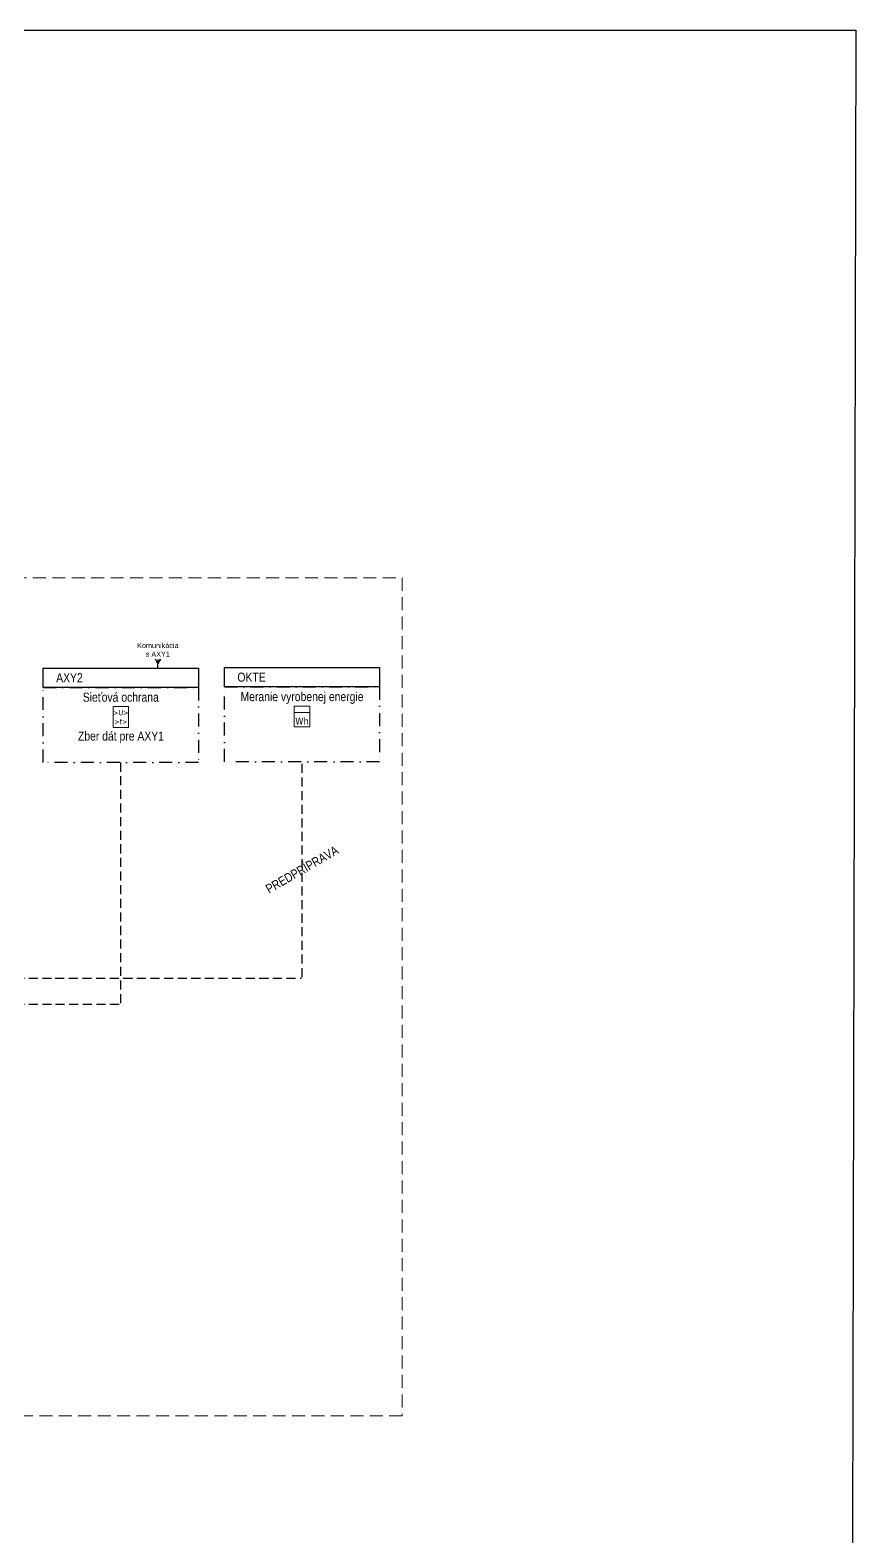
# Model space of a CAD drawing. Header units: millimetres. Extents: x -612 to 6794, y -5043 to 2163.
# Drawn here: x 1964 to 2283, y -2440 to -1859 of the extents above; entities that cross this region are included whole.
import ezdxf
from ezdxf.enums import TextEntityAlignment as Align

# ---------------------------------------------------------------- set-up
doc = ezdxf.new("R2010")
doc.units = ezdxf.units.MM
doc.header["$MEASUREMENT"] = 0
doc.linetypes.add('ČERCHOVANÁ', pattern=[1, 0.5, -0.25, 0, -0.25])
doc.linetypes.add('ČÁRKOVANÁ', pattern=[0.75, 0.5, -0.25])
for name, color, linetype in [('22kV', 34, 'Continuous'), ('400V', 7, 'Continuous'), ('Kable', 7, 'Continuous'), ('RS', 40, 'Continuous')]:
    doc.layers.add(name, color=color, linetype=linetype)
doc.layers.add('Prístroj', color=7, linetype='Continuous', lineweight=13)
doc.styles.get("Standard").update_dxf_attribs({"font": 'arial.ttf'})
doc.styles.add('styl2', font='ARIALN.TTF', dxfattribs={"width": 0.85})
doc.styles.add('Tahoma', font='tahoma.ttf')

msp = doc.modelspace()

# ---------------------------------------------------------------- linework, layer by layer
msp.add_lwpolyline([(337.28, -1859.11), (2282.85, -1859.11), (2280.32, -3021.38), (334.75, -3021.38)], close=True)
at = {"layer": '22kV', "color": 0, "linetype": 'ČERCHOVANÁ', "ltscale": 10}
for points in [[(1969.25, -2112.63), (2029.14, -2112.63), (2029.14, -2141.52), (1969.25, -2141.52)], [(2039.18, -2112.41), (2099.06, -2112.41), (2099.06, -2141.31), (2039.18, -2141.31)]]:
    msp.add_lwpolyline(points, close=True, dxfattribs=at)
at = {"layer": '400V', "color": 230, "ltscale": 5}
for points in [[(1969.25, -2105.13), (2029.14, -2105.13), (2029.14, -2112.63), (1969.25, -2112.63)], [(2039.18, -2104.91), (2099.06, -2104.91), (2099.06, -2112.41), (2039.18, -2112.41)]]:
    msp.add_lwpolyline(points, close=True, dxfattribs=at)
at = {"layer": 'Prístroj', "color": 0, "linetype": 'Continuous', "ltscale": 4}
msp.add_line((2066.12, -2122.33), (2072.12, -2122.33), dxfattribs=at)
at = {"layer": 'Prístroj', "color": 253, "linetype": 'ČÁRKOVANÁ', "ltscale": 10}
msp.add_lwpolyline([(937.78, -2070.31), (2107.79, -2070.31), (2107.79, -2393.52), (1522.79, -2393.52), (1335.34, -2393.52), (1335.34, -2301.39), (937.78, -2301.39)], close=True, dxfattribs=at)
at = {"layer": 'Prístroj', "color": 0, "linetype": 'Continuous', "ltscale": 4}
for points in [[(1996.19, -2128.04), (2002.19, -2128.04), (2002.19, -2120.04), (1996.19, -2120.04)], [(2066.12, -2127.83), (2072.12, -2127.83), (2072.12, -2119.83), (2066.12, -2119.83)]]:
    msp.add_lwpolyline(points, close=True, dxfattribs=at)
at = {"layer": 'RS', "color": 5, "linetype": 'ČÁRKOVANÁ', "ltscale": 7}
for points in [[(2013.47, -2105.13), (2013.47, -2103.33), (2014.54, -2101.76), (2013.47, -2103.33), (2012.56, -2101.73)], [(2013.47, -2101.82), (2013.47, -2103.33)]]:
    msp.add_lwpolyline(points, dxfattribs=at)
at = {"layer": 'RS', "linetype": 'ČÁRKOVANÁ', "ltscale": 7}
for points in [[(1999.24, -2234.37), (1999.24, -2141.31)], [(1947.97, -2234.75), (1973.97, -2234.75)], [(1974.01, -2234.75), (1999.07, -2234.75)]]:
    msp.add_lwpolyline(points, dxfattribs=at)
at = {"layer": 'RS', "color": 94, "linetype": 'ČÁRKOVANÁ', "ltscale": 7, "true_color": 0x00a800}
for points in [[(2069.12, -2224.37), (2069.12, -2141.31)], [(1947.97, -2224.75), (1973.97, -2224.75)], [(1973.89, -2224.75), (2068.96, -2224.75)]]:
    msp.add_lwpolyline(points, dxfattribs=at)

# ---------------------------------------------------------------- texts
at = {"layer": '22kV', "color": 230, "style": 'styl2'}
for s, p in [('AXY2', (1974.25, -2108.88)), ('OKTE', (2044.18, -2108.66))]:
    msp.add_text(s, height=3.5, dxfattribs=at).set_placement(p, align=Align.MIDDLE_LEFT)
at = {"layer": '400V', "style": 'styl2'}
for s, p in [('Sieťová ochrana', (1999.19, -2116.38)), ('Meranie vyrobenej energie', (2069.12, -2116.16)), ('Zber dát pre AXY1', (1999.25, -2131.38))]:
    msp.add_text(s, height=3.5, dxfattribs=at).set_placement(p, align=Align.MIDDLE_CENTER)
msp.add_text('PREDPRÍPRAVA', height=3.5, rotation=30, dxfattribs=at).set_placement((2069.12, -2182.84), align=Align.MIDDLE_CENTER)
at = {"layer": 'Kable', "linetype": 'Continuous', "insert": (2013.47, -2100.8), "char_height": 2, "width": 13.8636, "attachment_point": 8}
msp.add_mtext('\\A1;Komunikácia s AXY1', dxfattribs=at)
at = {"layer": 'Prístroj', "style": 'Tahoma'}
for s, height, p in [('>U>', 2, (1999.19, -2122.37)), ('>f>', 2, (1999.19, -2125.82)), ('Wh', 2.726, (2069.12, -2125.6))]:
    msp.add_text(s, height=height, dxfattribs=at).set_placement(p, align=Align.MIDDLE_CENTER)

doc.saveas('drawing.dxf')
